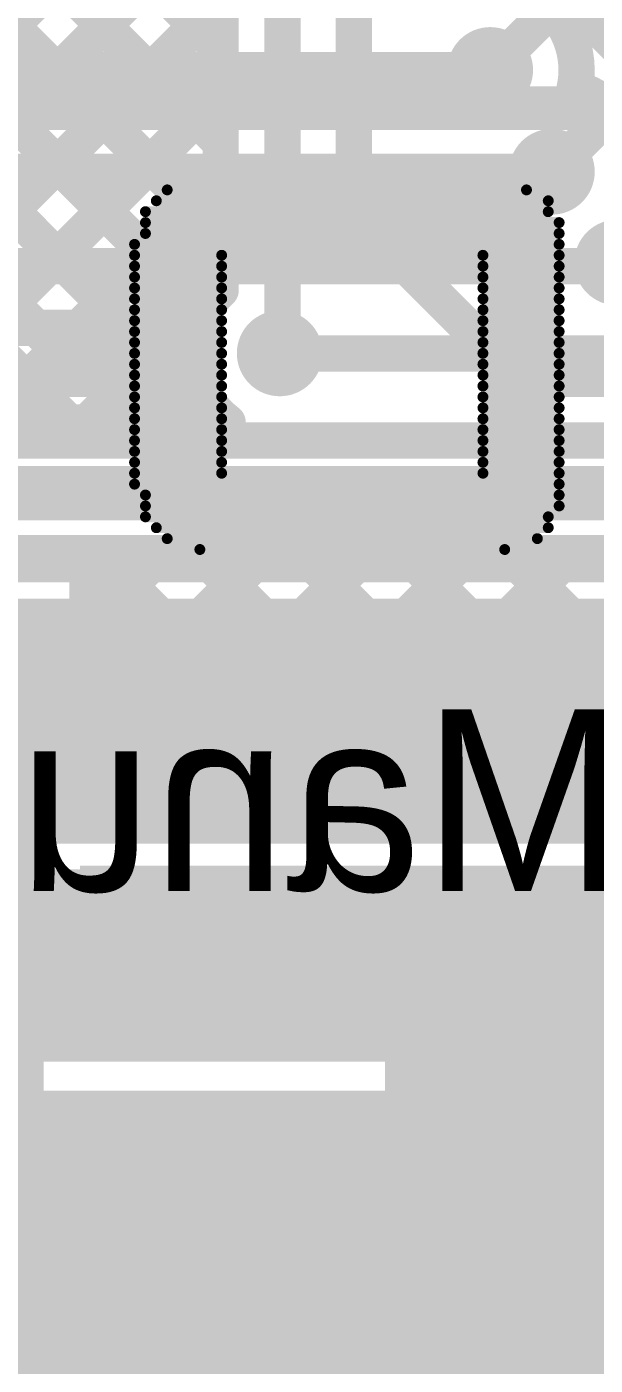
# Model space of a CAD drawing. Header units: millimetres. Extents: x 0.79 to 4.38, y 0.99 to 3.94.
# Drawn here: x 2.7153 to 2.872, y 1.6804 to 2.0489 of the extents above; entities that cross this region are included whole.
import ezdxf

# ---------------------------------------------------------------- set-up
doc = ezdxf.new("R2010")
doc.units = ezdxf.units.MM
doc.header["$MEASUREMENT"] = 0
for name, color, linetype in [('BottomLayer', 5, 'Continuous'), ('BottomOverlay', 54, 'Continuous'), ('MultiLayer', 9, 'Continuous'), ('TopLayer', 1, 'Continuous'), ('TopOverlay', 2, 'Continuous'), ('TopPaste', 8, 'Continuous'), ('TopSolder', 216, 'Continuous'), ('ViaHoleLayer', 16, 'Continuous')]:
    doc.layers.add(name, color=color, linetype=linetype)

# ---------------------------------------------------------------- blocks, each defined once
blk = doc.blocks.new('MS0530_2R2M_42')
at = {"layer": 'TopLayer'}
for points in [[(-0.11791, -0.04921), (-0.04331, -0.04921), (-0.11791, 0.04921), (-0.04331, 0.04921)], [(0.04331, -0.04921), (0.11791, -0.04921), (0.04331, 0.04921), (0.11791, 0.04921)]]:
    blk.add_solid(points, dxfattribs=at)
at = {"layer": 'TopOverlay', "const_width": 0.01}
for points in [[(-0.10236, 0.11319), (-0.10236, 0.06136)], [(-0.10236, 0.11319), (0.10236, 0.11319)], [(0.10236, 0.11319), (0.10236, 0.06136)], [(-0.10236, -0.06136), (-0.10236, -0.11319)], [(0.10236, -0.06136), (0.10236, -0.11319)], [(-0.10236, -0.11319), (0.10236, -0.11319)]]:
    blk.add_lwpolyline(points, dxfattribs=at)
at = {"layer": 'TopOverlay'}
for points, const_width in [([(-0.10486, 0.11319, 1), (-0.09986, 0.11319, 1)], 0.005), ([(-0.10486, 0.11319, 1), (-0.09986, 0.11319, 1)], 0.005), ([(0.09986, 0.11319, 1), (0.10486, 0.11319, 1)], 0.005), ([(0.09986, 0.11319, 1), (0.10486, 0.11319, 1)], 0.005), ([(-0.11446, 0.071, 1), (-0.13154, 0.071, 1)], 0.01), ([(-0.13404, 0.071, 1), (-0.12904, 0.071, 1)], 0.005), ([(-0.11696, 0.071, 1), (-0.11196, 0.071, 1)], 0.005), ([(-0.10486, 0.06136, 1), (-0.09986, 0.06136, 1)], 0.005), ([(0.09986, 0.06136, 1), (0.10486, 0.06136, 1)], 0.005), ([(-0.10486, -0.06136, 1), (-0.09986, -0.06136, 1)], 0.005), ([(0.09986, -0.06136, 1), (0.10486, -0.06136, 1)], 0.005), ([(-0.10486, -0.11319, 1), (-0.09986, -0.11319, 1)], 0.005), ([(-0.10486, -0.11319, 1), (-0.09986, -0.11319, 1)], 0.005), ([(0.09986, -0.11319, 1), (0.10486, -0.11319, 1)], 0.005), ([(0.09986, -0.11319, 1), (0.10486, -0.11319, 1)], 0.005)]:
    blk.add_lwpolyline(points, format="xyb", close=True, dxfattribs=dict(at, const_width=const_width))
at = {"layer": 'TopPaste'}
for points in [[(-0.11791, -0.04921), (-0.04331, -0.04921), (-0.11791, 0.04921), (-0.04331, 0.04921)], [(0.04331, -0.04921), (0.11791, -0.04921), (0.04331, 0.04921), (0.11791, 0.04921)]]:
    blk.add_solid(points, dxfattribs=at)
at = {"layer": 'TopSolder'}
for points in [[(-0.12191, -0.05321), (-0.03931, -0.05321), (-0.12191, 0.05321), (-0.03931, 0.05321)], [(0.03931, -0.05321), (0.12191, -0.05321), (0.03931, 0.05321), (0.12191, 0.05321)]]:
    blk.add_solid(points, dxfattribs=at)

msp = doc.modelspace()

# ---------------------------------------------------------------- linework, layer by layer
at = {"layer": 'BottomLayer'}
for points, const_width in [([(2.8566, 2.06486), (2.94547, 1.976)], 0.01), ([(2.86538, 2.04513), (2.879, 2.05876)], 0.01), ([(2.52, 2.037), (2.843, 2.037)], 0.01), ([(2.87556, 2.02703), (2.88724, 2.03871)], 0.01), ([(2.495, 2.009), (2.86, 2.009)], 0.01), ([(2.463, 1.983), (2.878, 1.983)], 0.01), ([(2.47492, 1.966), (2.76224, 1.966)], 0.01), ([(2.70091, 1.966), (2.72691, 1.94)], 0.01), ([(2.70368, 1.94), (2.72968, 1.966)], 0.01), ([(2.72919, 1.966), (2.75519, 1.94)], 0.01), ([(2.73196, 1.94), (2.75796, 1.966)], 0.01), ([(2.75748, 1.966), (2.76139, 1.96209)], 0.01), ([(2.785, 1.959), (3.406, 1.959)], 0.01), ([(2.76024, 1.94), (2.76553, 1.94529)], 0.01), ([(2.4163, 1.94), (2.77065, 1.94)], 0.01), ([(2.40071, 1.922), (3.445, 1.922)], 0.012), ([(2.4163, 1.904), (3.445, 1.904)], 0.01), ([(2.72124, 1.901), (2.72424, 1.904)], 0.01), ([(2.732, 1.88347), (2.75253, 1.904)], 0.01), ([(2.732, 1.85519), (2.78081, 1.904)], 0.01), ([(2.73462, 1.904), (2.80862, 1.83)], 0.01), ([(2.7351, 1.83), (2.8091, 1.904)], 0.01), ([(2.76291, 1.904), (2.83691, 1.83)], 0.01), ([(2.76338, 1.83), (2.83738, 1.904)], 0.01), ([(2.79119, 1.904), (2.86519, 1.83)], 0.01), ([(2.79167, 1.83), (2.86567, 1.904)], 0.01), ([(2.81948, 1.904), (2.89348, 1.83)], 0.01), ([(2.81995, 1.83), (2.89395, 1.904)], 0.01), ([(2.84776, 1.904), (2.92176, 1.83)], 0.01), ([(2.84823, 1.83), (2.92223, 1.904)], 0.01), ([(2.87604, 1.904), (2.95004, 1.83)], 0.01), ([(2.87652, 1.83), (2.95052, 1.904)], 0.01), ([(2.629, 1.901), (2.732, 1.901)], 0.01), ([(2.732, 1.83), (2.732, 1.901)], 0.01), ([(2.732, 1.87834), (2.78034, 1.83)], 0.01), ([(2.732, 1.85005), (2.75205, 1.83)], 0.01), ([(2.732, 1.83), (3.183, 1.83)], 0.01)]:
    msp.add_lwpolyline(points, dxfattribs=dict(at, const_width=const_width))
at = {"layer": 'BottomLayer', "const_width": 0.01}
for points in [[(2.85453, 2.05783, -0.272794), (2.86681, 2.037)], [(2.86681, 2.037, -0.053266), (2.86627, 2.03197)], [(2.86627, 2.03197, -0.33811), (2.88381, 2.009)], [(2.77065, 1.94, -0.315449), (2.76224, 1.966)]]:
    msp.add_lwpolyline(points, format="xyb", dxfattribs=at)
at = {"layer": 'BottomLayer'}
for points, const_width in [([(2.83709, 2.037, 1), (2.84891, 2.037, 1)], 0.01181), ([(2.86288, 2.04513, 1), (2.86788, 2.04513, 1)], 0.005), ([(2.8405, 2.037, 1), (2.8455, 2.037, 1)], 0.005), ([(2.86431, 2.037, 1), (2.86931, 2.037, 1)], 0.005), ([(2.86431, 2.037, 1), (2.86931, 2.037, 1)], 0.005), ([(2.86377, 2.03197, 1), (2.86877, 2.03197, 1)], 0.005), ([(2.86377, 2.03197, 1), (2.86877, 2.03197, 1)], 0.005), ([(2.87306, 2.02703, 1), (2.87806, 2.02703, 1)], 0.005), ([(2.85409, 2.009, 1), (2.86591, 2.009, 1)], 0.01181), ([(2.8575, 2.009, 1), (2.8625, 2.009, 1)], 0.005), ([(2.87209, 1.984, 1), (2.88391, 1.984, 1)], 0.01181), ([(2.72669, 1.966, 1), (2.73169, 1.966, 1)], 0.005), ([(2.72718, 1.966, 1), (2.73218, 1.966, 1)], 0.005), ([(2.75498, 1.966, 1), (2.75998, 1.966, 1)], 0.005), ([(2.75546, 1.966, 1), (2.76046, 1.966, 1)], 0.005), ([(2.75974, 1.966, 1), (2.76474, 1.966, 1)], 0.005), ([(2.75974, 1.966, 1), (2.76474, 1.966, 1)], 0.005), ([(2.77909, 1.959, 1), (2.79091, 1.959, 1)], 0.01181), ([(2.75889, 1.96209, 1), (2.76389, 1.96209, 1)], 0.005), ([(2.7825, 1.959, 1), (2.7875, 1.959, 1)], 0.005), ([(2.76303, 1.94529, 1), (2.76803, 1.94529, 1)], 0.005), ([(2.72441, 1.94, 1), (2.72941, 1.94, 1)], 0.005), ([(2.72946, 1.94, 1), (2.73446, 1.94, 1)], 0.005), ([(2.75269, 1.94, 1), (2.75769, 1.94, 1)], 0.005), ([(2.75774, 1.94, 1), (2.76274, 1.94, 1)], 0.005), ([(2.76815, 1.94, 1), (2.77315, 1.94, 1)], 0.005), ([(2.76815, 1.94, 1), (2.77315, 1.94, 1)], 0.005), ([(2.72174, 1.904, 1), (2.72674, 1.904, 1)], 0.005), ([(2.73212, 1.904, 1), (2.73712, 1.904, 1)], 0.005), ([(2.75003, 1.904, 1), (2.75503, 1.904, 1)], 0.005), ([(2.76041, 1.904, 1), (2.76541, 1.904, 1)], 0.005), ([(2.77831, 1.904, 1), (2.78331, 1.904, 1)], 0.005), ([(2.78869, 1.904, 1), (2.79369, 1.904, 1)], 0.005), ([(2.8066, 1.904, 1), (2.8116, 1.904, 1)], 0.005), ([(2.81698, 1.904, 1), (2.82198, 1.904, 1)], 0.005), ([(2.83488, 1.904, 1), (2.83988, 1.904, 1)], 0.005), ([(2.84526, 1.904, 1), (2.85026, 1.904, 1)], 0.005), ([(2.86317, 1.904, 1), (2.86817, 1.904, 1)], 0.005), ([(2.87354, 1.904, 1), (2.87854, 1.904, 1)], 0.005), ([(2.71874, 1.901, 1), (2.72374, 1.901, 1)], 0.005), ([(2.7295, 1.901, 1), (2.7345, 1.901, 1)], 0.005), ([(2.7295, 1.901, 1), (2.7345, 1.901, 1)], 0.005), ([(2.7295, 1.88347, 1), (2.7345, 1.88347, 1)], 0.005), ([(2.7295, 1.87834, 1), (2.7345, 1.87834, 1)], 0.005), ([(2.7295, 1.85519, 1), (2.7345, 1.85519, 1)], 0.005), ([(2.7295, 1.85005, 1), (2.7345, 1.85005, 1)], 0.005), ([(2.7295, 1.83, 1), (2.7345, 1.83, 1)], 0.005), ([(2.7295, 1.83, 1), (2.7345, 1.83, 1)], 0.005), ([(2.7326, 1.83, 1), (2.7376, 1.83, 1)], 0.005), ([(2.74955, 1.83, 1), (2.75455, 1.83, 1)], 0.005), ([(2.76088, 1.83, 1), (2.76588, 1.83, 1)], 0.005), ([(2.77784, 1.83, 1), (2.78284, 1.83, 1)], 0.005), ([(2.78917, 1.83, 1), (2.79417, 1.83, 1)], 0.005), ([(2.80612, 1.83, 1), (2.81112, 1.83, 1)], 0.005), ([(2.81745, 1.83, 1), (2.82245, 1.83, 1)], 0.005), ([(2.83441, 1.83, 1), (2.83941, 1.83, 1)], 0.005), ([(2.84573, 1.83, 1), (2.85073, 1.83, 1)], 0.005), ([(2.86269, 1.83, 1), (2.86769, 1.83, 1)], 0.005), ([(2.87402, 1.83, 1), (2.87902, 1.83, 1)], 0.005), ([(2.73909, 1.804, 1), (2.75091, 1.804, 1)], 0.01181), ([(2.76909, 1.804, 1), (2.78091, 1.804, 1)], 0.01181), ([(2.73909, 1.778, 1), (2.75091, 1.778, 1)], 0.01181), ([(2.76909, 1.778, 1), (2.78091, 1.778, 1)], 0.01181), ([(2.74409, 1.735, 1), (2.75591, 1.735, 1)], 0.01181), ([(2.77009, 1.735, 1), (2.78191, 1.735, 1)], 0.01181), ([(2.74409, 1.703, 1), (2.75591, 1.703, 1)], 0.01181), ([(2.77009, 1.703, 1), (2.78191, 1.703, 1)], 0.01181), ([(2.74409, 1.673, 1), (2.75591, 1.673, 1)], 0.01181), ([(2.77009, 1.673, 1), (2.78191, 1.673, 1)], 0.01181)]:
    msp.add_lwpolyline(points, format="xyb", close=True, dxfattribs=dict(at, const_width=const_width))
for points in [[(2.72, 1.658), (2.72, 1.889), (2.641, 1.658), (2.641, 1.889)], [(2.73, 1.764), (3.171, 1.764), (2.73, 1.818), (3.171, 1.818)], [(2.641, 1.657), (3.07, 1.657), (2.641, 1.756), (3.07, 1.756)]]:
    msp.add_solid(points, dxfattribs=at)
at = {"layer": 'BottomOverlay', "const_width": 0.003}
for points in [[(2.529, 2.031), (3.126, 2.031)], [(2.529, 2.028), (3.126, 2.028)], [(2.532, 2.025), (3.126, 2.025)], [(2.532, 2.022), (3.126, 2.022)], [(2.754, 2.004), (2.853, 2.004)], [(2.751, 2.001), (2.859, 2.001)], [(2.748, 1.998), (2.859, 1.998)], [(2.748, 1.995), (2.862, 1.995)], [(2.748, 1.992), (2.862, 1.992)], [(2.745, 1.989), (2.862, 1.989)], [(2.745, 1.986), (2.769, 1.986)], [(2.841, 1.986), (2.862, 1.986)], [(2.745, 1.983), (2.769, 1.983)], [(2.841, 1.983), (2.862, 1.983)], [(2.745, 1.98), (2.769, 1.98)], [(2.841, 1.98), (2.862, 1.98)], [(2.745, 1.977), (2.769, 1.977)], [(2.745, 1.974), (2.769, 1.974)], [(2.841, 1.977), (2.862, 1.977)], [(2.841, 1.974), (2.862, 1.974)], [(2.745, 1.971), (2.769, 1.971)], [(2.841, 1.971), (2.862, 1.971)], [(2.745, 1.968), (2.769, 1.968)], [(2.841, 1.968), (2.862, 1.968)], [(2.745, 1.965), (2.769, 1.965)], [(2.841, 1.965), (2.862, 1.965)], [(2.745, 1.962), (2.769, 1.962)], [(2.745, 1.959), (2.769, 1.959)], [(2.841, 1.962), (2.862, 1.962)], [(2.841, 1.959), (2.862, 1.959)], [(2.745, 1.956), (2.769, 1.956)], [(2.841, 1.956), (2.862, 1.956)], [(2.745, 1.953), (2.769, 1.953)], [(2.841, 1.953), (2.862, 1.953)], [(2.745, 1.95), (2.769, 1.95)], [(2.841, 1.95), (2.862, 1.95)], [(2.745, 1.947), (2.769, 1.947)], [(2.745, 1.944), (2.769, 1.944)], [(2.841, 1.947), (2.862, 1.947)], [(2.841, 1.944), (2.862, 1.944)], [(2.745, 1.941), (2.769, 1.941)], [(2.841, 1.941), (2.862, 1.941)], [(2.745, 1.938), (2.769, 1.938)], [(2.841, 1.938), (2.862, 1.938)], [(2.745, 1.935), (2.769, 1.935)], [(2.841, 1.935), (2.862, 1.935)], [(2.745, 1.932), (2.769, 1.932)], [(2.841, 1.932), (2.862, 1.932)], [(2.745, 1.929), (2.769, 1.929)], [(2.745, 1.926), (2.769, 1.926)], [(2.841, 1.929), (2.862, 1.929)], [(2.841, 1.926), (2.862, 1.926)], [(2.745, 1.923), (2.862, 1.923)], [(2.748, 1.92), (2.862, 1.92)], [(2.748, 1.917), (2.862, 1.917)], [(2.748, 1.914), (2.859, 1.914)], [(2.751, 1.911), (2.859, 1.911)], [(2.754, 1.908), (2.856, 1.908)], [(2.763, 1.905), (2.847, 1.905)], [(2.493, 1.89), (3.126, 1.89)], [(2.487, 1.887), (3.126, 1.887)], [(2.481, 1.884), (3.126, 1.884)], [(2.478, 1.881), (3.126, 1.881)]]:
    msp.add_lwpolyline(points, dxfattribs=at)
at = {"layer": 'BottomOverlay', "const_width": 0.0015}
for points in [[(2.75325, 2.004, 1), (2.75475, 2.004, 1)], [(2.85225, 2.004, 1), (2.85375, 2.004, 1)], [(2.75025, 2.001, 1), (2.75175, 2.001, 1)], [(2.85825, 2.001, 1), (2.85975, 2.001, 1)], [(2.74725, 1.998, 1), (2.74875, 1.998, 1)], [(2.85825, 1.998, 1), (2.85975, 1.998, 1)], [(2.74725, 1.995, 1), (2.74875, 1.995, 1)], [(2.74725, 1.992, 1), (2.74875, 1.992, 1)], [(2.86125, 1.995, 1), (2.86275, 1.995, 1)], [(2.86125, 1.992, 1), (2.86275, 1.992, 1)], [(2.74425, 1.989, 1), (2.74575, 1.989, 1)], [(2.86125, 1.989, 1), (2.86275, 1.989, 1)], [(2.74425, 1.986, 1), (2.74575, 1.986, 1)], [(2.76825, 1.986, 1), (2.76975, 1.986, 1)], [(2.84025, 1.986, 1), (2.84175, 1.986, 1)], [(2.86125, 1.986, 1), (2.86275, 1.986, 1)], [(2.74425, 1.983, 1), (2.74575, 1.983, 1)], [(2.76825, 1.983, 1), (2.76975, 1.983, 1)], [(2.84025, 1.983, 1), (2.84175, 1.983, 1)], [(2.86125, 1.983, 1), (2.86275, 1.983, 1)], [(2.74425, 1.98, 1), (2.74575, 1.98, 1)], [(2.76825, 1.98, 1), (2.76975, 1.98, 1)], [(2.84025, 1.98, 1), (2.84175, 1.98, 1)], [(2.86125, 1.98, 1), (2.86275, 1.98, 1)], [(2.74425, 1.977, 1), (2.74575, 1.977, 1)], [(2.74425, 1.974, 1), (2.74575, 1.974, 1)], [(2.76825, 1.977, 1), (2.76975, 1.977, 1)], [(2.76825, 1.974, 1), (2.76975, 1.974, 1)], [(2.84025, 1.977, 1), (2.84175, 1.977, 1)], [(2.84025, 1.974, 1), (2.84175, 1.974, 1)], [(2.86125, 1.977, 1), (2.86275, 1.977, 1)], [(2.86125, 1.974, 1), (2.86275, 1.974, 1)], [(2.74425, 1.971, 1), (2.74575, 1.971, 1)], [(2.76825, 1.971, 1), (2.76975, 1.971, 1)], [(2.84025, 1.971, 1), (2.84175, 1.971, 1)], [(2.86125, 1.971, 1), (2.86275, 1.971, 1)], [(2.74425, 1.968, 1), (2.74575, 1.968, 1)], [(2.76825, 1.968, 1), (2.76975, 1.968, 1)], [(2.84025, 1.968, 1), (2.84175, 1.968, 1)], [(2.86125, 1.968, 1), (2.86275, 1.968, 1)], [(2.74425, 1.965, 1), (2.74575, 1.965, 1)], [(2.76825, 1.965, 1), (2.76975, 1.965, 1)], [(2.84025, 1.965, 1), (2.84175, 1.965, 1)], [(2.86125, 1.965, 1), (2.86275, 1.965, 1)], [(2.74425, 1.962, 1), (2.74575, 1.962, 1)], [(2.74425, 1.959, 1), (2.74575, 1.959, 1)], [(2.76825, 1.962, 1), (2.76975, 1.962, 1)], [(2.76825, 1.959, 1), (2.76975, 1.959, 1)], [(2.84025, 1.962, 1), (2.84175, 1.962, 1)], [(2.84025, 1.959, 1), (2.84175, 1.959, 1)], [(2.86125, 1.962, 1), (2.86275, 1.962, 1)], [(2.86125, 1.959, 1), (2.86275, 1.959, 1)], [(2.74425, 1.956, 1), (2.74575, 1.956, 1)], [(2.76825, 1.956, 1), (2.76975, 1.956, 1)], [(2.84025, 1.956, 1), (2.84175, 1.956, 1)], [(2.86125, 1.956, 1), (2.86275, 1.956, 1)], [(2.74425, 1.953, 1), (2.74575, 1.953, 1)], [(2.76825, 1.953, 1), (2.76975, 1.953, 1)], [(2.84025, 1.953, 1), (2.84175, 1.953, 1)], [(2.86125, 1.953, 1), (2.86275, 1.953, 1)], [(2.74425, 1.95, 1), (2.74575, 1.95, 1)], [(2.76825, 1.95, 1), (2.76975, 1.95, 1)], [(2.84025, 1.95, 1), (2.84175, 1.95, 1)], [(2.86125, 1.95, 1), (2.86275, 1.95, 1)], [(2.74425, 1.947, 1), (2.74575, 1.947, 1)], [(2.74425, 1.944, 1), (2.74575, 1.944, 1)], [(2.76825, 1.947, 1), (2.76975, 1.947, 1)], [(2.76825, 1.944, 1), (2.76975, 1.944, 1)], [(2.84025, 1.947, 1), (2.84175, 1.947, 1)], [(2.84025, 1.944, 1), (2.84175, 1.944, 1)], [(2.86125, 1.947, 1), (2.86275, 1.947, 1)], [(2.86125, 1.944, 1), (2.86275, 1.944, 1)], [(2.74425, 1.941, 1), (2.74575, 1.941, 1)], [(2.76825, 1.941, 1), (2.76975, 1.941, 1)], [(2.84025, 1.941, 1), (2.84175, 1.941, 1)], [(2.86125, 1.941, 1), (2.86275, 1.941, 1)], [(2.74425, 1.938, 1), (2.74575, 1.938, 1)], [(2.76825, 1.938, 1), (2.76975, 1.938, 1)], [(2.84025, 1.938, 1), (2.84175, 1.938, 1)], [(2.86125, 1.938, 1), (2.86275, 1.938, 1)], [(2.74425, 1.935, 1), (2.74575, 1.935, 1)], [(2.76825, 1.935, 1), (2.76975, 1.935, 1)], [(2.84025, 1.935, 1), (2.84175, 1.935, 1)], [(2.86125, 1.935, 1), (2.86275, 1.935, 1)], [(2.74425, 1.932, 1), (2.74575, 1.932, 1)], [(2.76825, 1.932, 1), (2.76975, 1.932, 1)], [(2.84025, 1.932, 1), (2.84175, 1.932, 1)], [(2.86125, 1.932, 1), (2.86275, 1.932, 1)], [(2.74425, 1.929, 1), (2.74575, 1.929, 1)], [(2.74425, 1.926, 1), (2.74575, 1.926, 1)], [(2.76825, 1.929, 1), (2.76975, 1.929, 1)], [(2.76825, 1.926, 1), (2.76975, 1.926, 1)], [(2.84025, 1.929, 1), (2.84175, 1.929, 1)], [(2.84025, 1.926, 1), (2.84175, 1.926, 1)], [(2.86125, 1.929, 1), (2.86275, 1.929, 1)], [(2.86125, 1.926, 1), (2.86275, 1.926, 1)], [(2.74425, 1.923, 1), (2.74575, 1.923, 1)], [(2.86125, 1.923, 1), (2.86275, 1.923, 1)], [(2.74725, 1.92, 1), (2.74875, 1.92, 1)], [(2.86125, 1.92, 1), (2.86275, 1.92, 1)], [(2.74725, 1.917, 1), (2.74875, 1.917, 1)], [(2.86125, 1.917, 1), (2.86275, 1.917, 1)], [(2.74725, 1.914, 1), (2.74875, 1.914, 1)], [(2.75025, 1.911, 1), (2.75175, 1.911, 1)], [(2.85825, 1.914, 1), (2.85975, 1.914, 1)], [(2.85825, 1.911, 1), (2.85975, 1.911, 1)], [(2.75325, 1.908, 1), (2.75475, 1.908, 1)], [(2.85525, 1.908, 1), (2.85675, 1.908, 1)], [(2.76225, 1.905, 1), (2.76375, 1.905, 1)], [(2.84625, 1.905, 1), (2.84775, 1.905, 1)]]:
    msp.add_lwpolyline(points, format="xyb", close=True, dxfattribs=at)
at = {"layer": 'MultiLayer', "const_width": 0.01181}
for points in [[(2.83709, 2.037, 1), (2.84891, 2.037, 1)], [(2.85409, 2.009, 1), (2.86591, 2.009, 1)], [(2.87209, 1.984, 1), (2.88391, 1.984, 1)], [(2.77909, 1.959, 1), (2.79091, 1.959, 1)], [(2.73909, 1.804, 1), (2.75091, 1.804, 1)], [(2.76909, 1.804, 1), (2.78091, 1.804, 1)], [(2.73909, 1.778, 1), (2.75091, 1.778, 1)], [(2.76909, 1.778, 1), (2.78091, 1.778, 1)], [(2.74409, 1.735, 1), (2.75591, 1.735, 1)], [(2.77009, 1.735, 1), (2.78191, 1.735, 1)], [(2.74409, 1.703, 1), (2.75591, 1.703, 1)], [(2.77009, 1.703, 1), (2.78191, 1.703, 1)], [(2.74409, 1.673, 1), (2.75591, 1.673, 1)], [(2.77009, 1.673, 1), (2.78191, 1.673, 1)]]:
    msp.add_lwpolyline(points, format="xyb", close=True, dxfattribs=at)
at = {"layer": 'TopLayer', "const_width": 0.01}
for points in [[(2.78573, 1.962), (2.78573, 2.15765)], [(2.80542, 1.99758), (2.80542, 2.15765)], [(2.674, 2.13715), (2.76873, 2.04242)], [(2.76873, 1.97639), (2.76873, 2.12006)], [(2.674, 2.11169), (2.76873, 2.01696)], [(2.674, 2.01215), (2.76873, 2.10688)], [(2.674, 2.08624), (2.76873, 1.99151)], [(2.674, 1.98669), (2.76873, 2.08143)], [(2.674, 2.06078), (2.7642, 1.97059)], [(2.843, 2.037), (2.86447, 2.05847)], [(2.68227, 1.96951), (2.76873, 2.05597)], [(2.674, 2.03533), (2.75733, 1.952)], [(2.86, 2.009), (2.88416, 2.03316)], [(2.695, 1.95678), (2.76873, 2.03051)], [(2.86, 2.009), (2.86, 2.011)], [(2.674, 2.00987), (2.73187, 1.952)], [(2.71567, 1.952), (2.76873, 2.00506)], [(2.80542, 1.99758), (2.851, 1.952)], [(2.74113, 1.952), (2.76873, 1.9796)], [(2.785, 1.96273), (2.785, 1.966)], [(2.785, 1.96273), (2.78573, 1.962)], [(2.69977, 1.952), (2.76224, 1.952)], [(2.851, 1.952), (3.56, 1.952)], [(2.69273, 1.935), (3.577, 1.935)], [(2.68, 1.918), (3.595, 1.918)], [(2.66903, 1.901), (3.614, 1.901)]]:
    msp.add_lwpolyline(points, dxfattribs=at)
at = {"layer": 'TopLayer'}
for points, const_width in [([(2.83709, 2.037, 1), (2.84891, 2.037, 1)], 0.01181), ([(2.76623, 2.04242, 1), (2.77123, 2.04242, 1)], 0.005), ([(2.8405, 2.037, 1), (2.8455, 2.037, 1)], 0.005), ([(2.76623, 2.03051, 1), (2.77123, 2.03051, 1)], 0.005), ([(2.76623, 2.01696, 1), (2.77123, 2.01696, 1)], 0.005), ([(2.85409, 2.009, 1), (2.86591, 2.009, 1)], 0.01181), ([(2.8575, 2.011, 1), (2.8625, 2.011, 1)], 0.005), ([(2.8575, 2.009, 1), (2.8625, 2.009, 1)], 0.005), ([(2.8575, 2.009, 1), (2.8625, 2.009, 1)], 0.005), ([(2.76623, 2.00506, 1), (2.77123, 2.00506, 1)], 0.005), ([(2.80292, 1.99758, 1), (2.80792, 1.99758, 1)], 0.005), ([(2.80292, 1.99758, 1), (2.80792, 1.99758, 1)], 0.005), ([(2.76623, 1.99151, 1), (2.77123, 1.99151, 1)], 0.005), ([(2.87209, 1.984, 1), (2.88391, 1.984, 1)], 0.01181), ([(2.76623, 1.9796, 1), (2.77123, 1.9796, 1)], 0.005), ([(2.76623, 1.97639, 1), (2.77123, 1.97639, 1)], 0.005), ([(2.76623, 1.97639, 1), (2.77123, 1.97639, 1)], 0.005), ([(2.7617, 1.97059, 1), (2.7667, 1.97059, 1)], 0.005), ([(2.77909, 1.959, 1), (2.79091, 1.959, 1)], 0.01181), ([(2.7825, 1.966, 1), (2.7875, 1.966, 1)], 0.005), ([(2.7825, 1.96273, 1), (2.7875, 1.96273, 1)], 0.005), ([(2.7825, 1.96273, 1), (2.7875, 1.96273, 1)], 0.005), ([(2.78323, 1.962, 1), (2.78823, 1.962, 1)], 0.005), ([(2.78323, 1.962, 1), (2.78823, 1.962, 1)], 0.005), ([(2.71317, 1.952, 1), (2.71817, 1.952, 1)], 0.005), ([(2.72937, 1.952, 1), (2.73437, 1.952, 1)], 0.005), ([(2.73863, 1.952, 1), (2.74363, 1.952, 1)], 0.005), ([(2.75483, 1.952, 1), (2.75983, 1.952, 1)], 0.005), ([(2.75974, 1.952, 1), (2.76474, 1.952, 1)], 0.005), ([(2.75974, 1.952, 1), (2.76474, 1.952, 1)], 0.005), ([(2.8485, 1.952, 1), (2.8535, 1.952, 1)], 0.005), ([(2.8485, 1.952, 1), (2.8535, 1.952, 1)], 0.005), ([(2.73909, 1.804, 1), (2.75091, 1.804, 1)], 0.01181), ([(2.76909, 1.804, 1), (2.78091, 1.804, 1)], 0.01181), ([(2.73909, 1.778, 1), (2.75091, 1.778, 1)], 0.01181), ([(2.76909, 1.778, 1), (2.78091, 1.778, 1)], 0.01181), ([(2.74409, 1.735, 1), (2.75591, 1.735, 1)], 0.01181), ([(2.77009, 1.735, 1), (2.78191, 1.735, 1)], 0.01181), ([(2.74409, 1.703, 1), (2.75591, 1.703, 1)], 0.01181), ([(2.77009, 1.703, 1), (2.78191, 1.703, 1)], 0.01181), ([(2.74409, 1.673, 1), (2.75591, 1.673, 1)], 0.01181), ([(2.77009, 1.673, 1), (2.78191, 1.673, 1)], 0.01181)]:
    msp.add_lwpolyline(points, format="xyb", close=True, dxfattribs=dict(at, const_width=const_width))
at = {"layer": 'TopLayer', "const_width": 0.01}
msp.add_lwpolyline([(2.76224, 1.952, -0.286756), (2.76873, 1.97639)], format="xyb", dxfattribs=at)
at = {"layer": 'TopLayer'}
for points in [[(2.641, 1.824), (3.794, 1.824), (2.641, 1.889), (3.794, 1.889)], [(2.69, 1.764), (2.799, 1.764), (2.69, 1.817), (2.799, 1.817)], [(2.814, 1.522), (2.882, 1.522), (2.814, 1.817), (2.882, 1.817)], [(2.855, 1.7665), (3.432, 1.7665), (2.855, 1.817), (3.432, 1.817)], [(2.724, 1.553), (2.798, 1.553), (2.724, 1.756), (2.798, 1.756)]]:
    msp.add_solid(points, dxfattribs=at)
at = {"layer": 'ViaHoleLayer', "const_width": 0.00591}
for points in [[(2.84005, 2.037, 1), (2.84595, 2.037, 1)], [(2.85705, 2.009, 1), (2.86295, 2.009, 1)], [(2.78205, 1.959, 1), (2.78795, 1.959, 1)], [(2.74205, 1.804, 1), (2.74795, 1.804, 1)], [(2.77205, 1.804, 1), (2.77795, 1.804, 1)], [(2.74205, 1.778, 1), (2.74795, 1.778, 1)], [(2.77205, 1.778, 1), (2.77795, 1.778, 1)], [(2.74705, 1.735, 1), (2.75295, 1.735, 1)], [(2.77305, 1.735, 1), (2.77895, 1.735, 1)], [(2.74705, 1.703, 1), (2.75295, 1.703, 1)], [(2.77305, 1.703, 1), (2.77895, 1.703, 1)]]:
    msp.add_lwpolyline(points, format="xyb", close=True, dxfattribs=at)

# ---------------------------------------------------------------- block references
at = {"rotation": 90}
msp.add_blockref('MS0530_2R2M_42', (2.94794, 1.59465), dxfattribs=at)

# ---------------------------------------------------------------- texts
at = {"layer": 'BottomOverlay', "text_generation_flag": 2}
msp.add_text('Manufacturing Security Solutions for the Self Storage Industry', height=0.05, rotation=360, dxfattribs=at).set_placement((2.88, 1.811))

doc.saveas('drawing.dxf')
